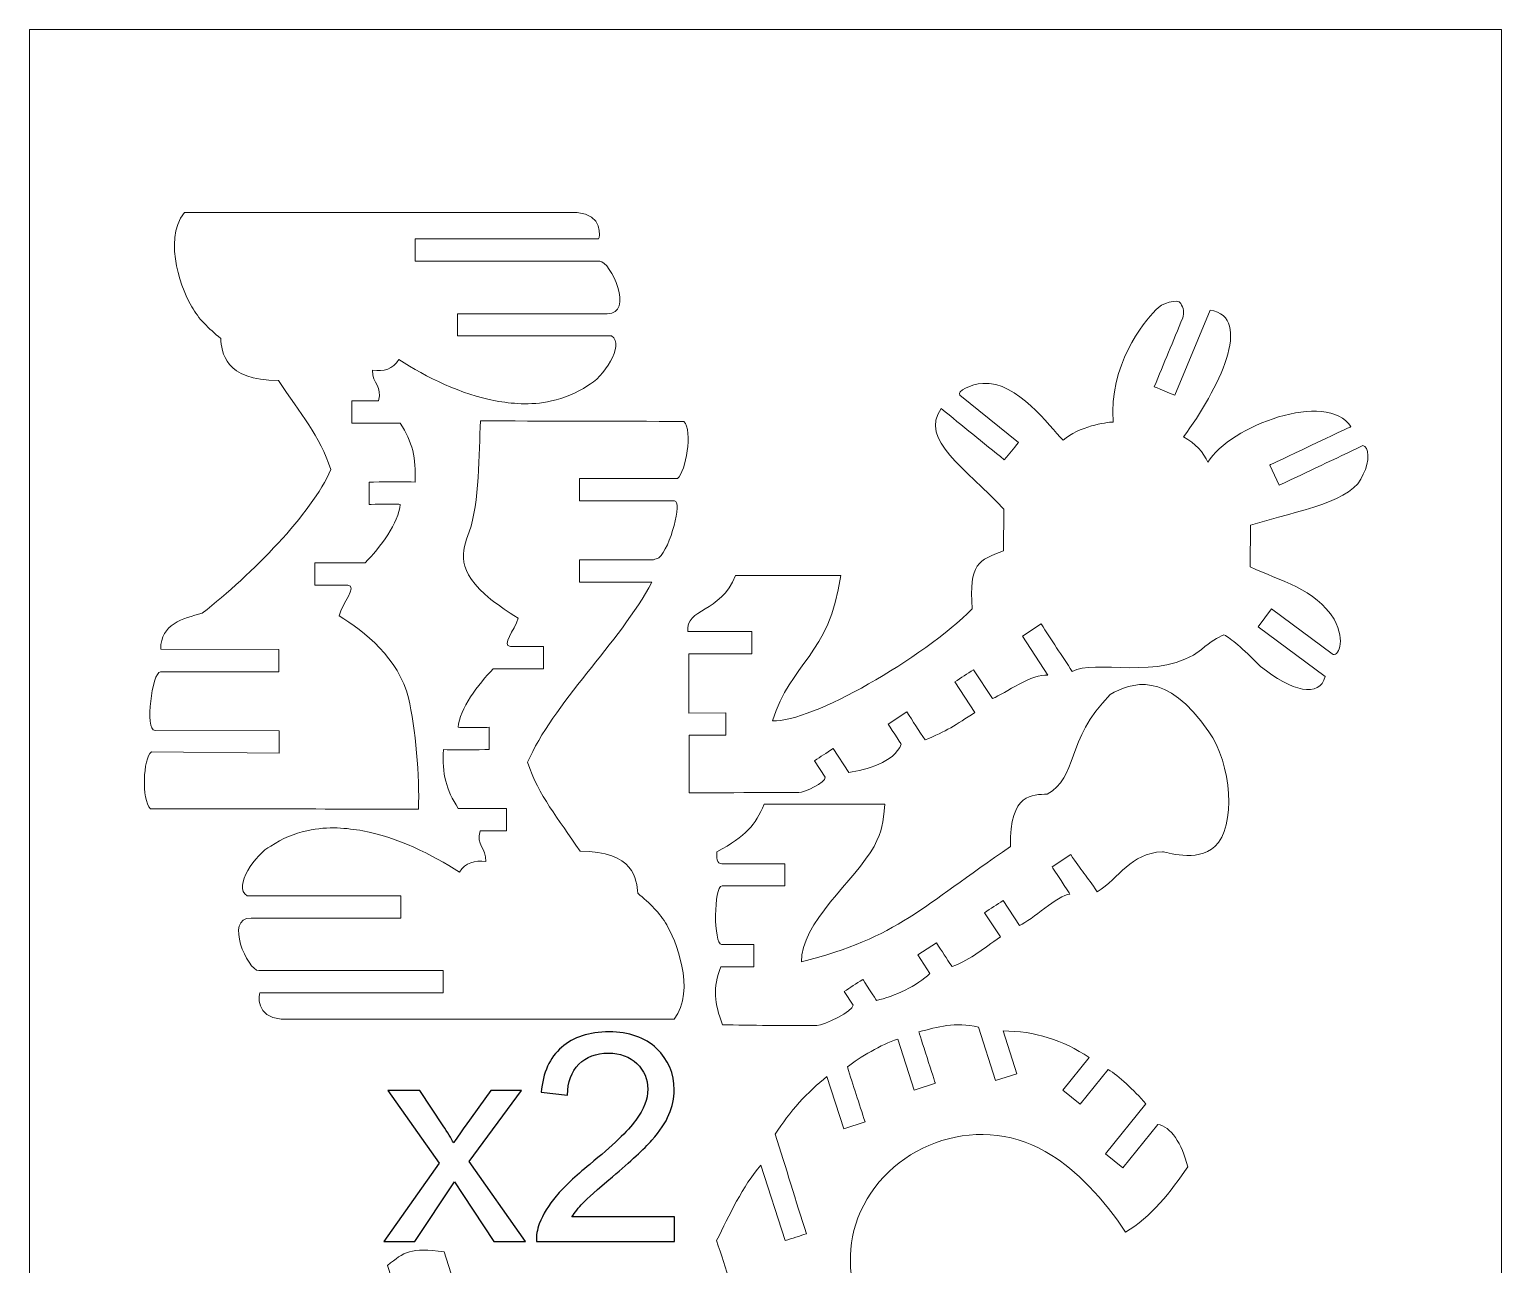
# Model space of a CAD drawing. Header units: centimetres. Extents: x -12.3 to 12.7, y -7.6 to 7.8.
# Drawn here: x 2.8 to 12.7, y -0.47 to 7.84 of the extents above; entities that cross this region are included whole.
import ezdxf

# ---------------------------------------------------------------- set-up
doc = ezdxf.new("R2010")
doc.units = ezdxf.units.CM
doc.header["$MEASUREMENT"] = 0
doc.layers.add('Livello 1', color=7, linetype='Continuous')

msp = doc.modelspace()

# ---------------------------------------------------------------- linework, layer by layer
at = {"layer": 'Livello 1', "color": 250, "lineweight": 20}
for points, knots in [([(2.79858, 7.83839), (2.79858, 7.83839), (12.70459, 7.83839), (12.70459, 7.83839), (12.70459, 7.83839), (12.70459, 7.83839), (12.70459, -7.57095), (12.70459, -7.57095), (12.70459, -7.57095), (12.70459, -7.57095), (2.79858, -7.57095), (2.79858, -7.57095), (2.79858, -7.57095), (2.79858, -7.57095), (2.79858, 7.83839), (2.79858, 7.83839)], [0, 0, 0, 0, 0.2, 0.2, 0.2, 0.2, 0.4, 0.4, 0.4, 0.4, 0.6, 0.6, 0.6, 0.6, 1, 1, 1, 1]), ([(5.41587, 2.59264), (5.42558, 2.80713), (5.3966, 3.14085), (5.34864, 3.3404), (5.34864, 3.3404), (5.28495, 3.60544), (5.05142, 3.78988), (4.88227, 3.89349), (4.88227, 3.89349), (4.9059, 3.97847), (5.0069, 4.0901), (4.94102, 4.09997), (4.94102, 4.09997), (4.94102, 4.09997), (4.71883, 4.09997), (4.71883, 4.09997), (4.71883, 4.09997), (4.71883, 4.09997), (4.71883, 4.24997), (4.71883, 4.24997), (4.71883, 4.24997), (4.83183, 4.24997), (4.94482, 4.24997), (5.05782, 4.24997), (5.05782, 4.24997), (5.15686, 4.35046), (5.28594, 4.52069), (5.29347, 4.64292), (5.29347, 4.64292), (5.28804, 4.64514), (5.10307, 4.64292), (5.08425, 4.64292), (5.08425, 4.64292), (5.08425, 4.7013), (5.08425, 4.7391), (5.08425, 4.79292), (5.08425, 4.79292), (5.14792, 4.79292), (5.33889, 4.79873), (5.39351, 4.79292), (5.39351, 4.79292), (5.40192, 4.95792), (5.37595, 5.06136), (5.29296, 5.18893), (5.29296, 5.18893), (5.18479, 5.18893), (5.07666, 5.18893), (4.9685, 5.18893), (4.9685, 5.18893), (4.9685, 5.23944), (4.9685, 5.28845), (4.9685, 5.33893), (4.9685, 5.33893), (4.9685, 5.33893), (5.14695, 5.33893), (5.14695, 5.33893), (5.14695, 5.33893), (5.17594, 5.43907), (5.10573, 5.44978), (5.10716, 5.54549), (5.10716, 5.54549), (5.18413, 5.53518), (5.24422, 5.55328), (5.2852, 5.61824), (5.2852, 5.61824), (5.47097, 5.49729), (5.70137, 5.38299), (5.93567, 5.33893), (5.93567, 5.33893), (6.04437, 5.32239), (6.16217, 5.30503), (6.31139, 5.33893), (6.31139, 5.33893), (6.39586, 5.35762), (6.47785, 5.39079), (6.5552, 5.44185), (6.5552, 5.44185), (6.65593, 5.49241), (6.81077, 5.7161), (6.71481, 5.77596), (6.71481, 5.77596), (6.71481, 5.77596), (5.67956, 5.77596), (5.67956, 5.77596), (5.67956, 5.77596), (5.67956, 5.83951), (5.67956, 5.84677), (5.67956, 5.92596), (5.67956, 5.92596), (6.01375, 5.92596), (6.34973, 5.92596), (6.68667, 5.92596), (6.68667, 5.92596), (6.87064, 5.92263), (6.70927, 6.27983), (6.63572, 6.27983), (6.63572, 6.27983), (6.63572, 6.27983), (5.39513, 6.27983), (5.39513, 6.27983), (5.39513, 6.27983), (5.39513, 6.33296), (5.39513, 6.37714), (5.39513, 6.42983), (5.39513, 6.42983), (5.80432, 6.42983), (6.21591, 6.42983), (6.62806, 6.42983), (6.62806, 6.42983), (6.63724, 6.43313), (6.65869, 6.59732), (6.48464, 6.60602), (6.48464, 6.60602), (6.48464, 6.60602), (3.84101, 6.60602), (3.84101, 6.60602), (3.84101, 6.60602), (3.68827, 6.41363), (3.83772, 6.05718), (3.89062, 5.97268), (3.89062, 5.97268), (3.93583, 5.8933), (4.00417, 5.8255), (4.08576, 5.75935), (4.08576, 5.75935), (4.09022, 5.66957), (4.11083, 5.47597), (4.47381, 5.47713), (4.47381, 5.47713), (4.62281, 5.24929), (4.75218, 5.10625), (4.82659, 4.87741), (4.82659, 4.87741), (4.69757, 4.57754), (4.2973, 4.17686), (3.96179, 3.91046), (3.96179, 3.91046), (3.82631, 3.87466), (3.68293, 3.83824), (3.68199, 3.66868), (3.68199, 3.66868), (3.68199, 3.66868), (4.47689, 3.66537), (4.47689, 3.66537), (4.47689, 3.66537), (4.47689, 3.66537), (4.47689, 3.51537), (4.47689, 3.51537), (4.47689, 3.51537), (4.312, 3.51537), (3.8458, 3.51537), (3.67961, 3.51537), (3.67961, 3.51537), (3.62434, 3.51577), (3.57287, 3.12129), (3.64368, 3.12226), (3.64368, 3.12226), (3.64368, 3.12226), (4.47842, 3.11866), (4.47842, 3.11866), (4.47842, 3.11866), (4.47842, 3.11866), (4.47842, 2.96866), (4.47842, 2.96866), (4.47842, 2.96866), (4.47842, 2.96866), (3.61992, 2.97839), (3.61992, 2.97839), (3.61992, 2.97839), (3.56275, 2.93138), (3.55087, 2.65928), (3.61395, 2.59429), (3.61395, 2.59429), (4.04115, 2.59429), (5.03, 2.59264), (5.41587, 2.59264)], [0, 0, 0, 0, 0.0222222, 0.0222222, 0.0222222, 0.0222222, 0.0444444, 0.0444444, 0.0444444, 0.0444445, 0.0666667, 0.0666667, 0.0666667, 0.0666667, 0.0888889, 0.0888889, 0.0888889, 0.0888889, 0.1111111, 0.1111111, 0.1111111, 0.1111111, 0.1333333, 0.1333333, 0.1333333, 0.1333333, 0.1555556, 0.1555556, 0.1555556, 0.1555556, 0.1777778, 0.1777778, 0.1777778, 0.1777778, 0.2, 0.2, 0.2, 0.2, 0.2222222, 0.2222222, 0.2222222, 0.2222222, 0.2444444, 0.2444444, 0.2444444, 0.2444445, 0.2666667, 0.2666667, 0.2666667, 0.2666667, 0.2888889, 0.2888889, 0.2888889, 0.2888889, 0.3111111, 0.3111111, 0.3111111, 0.3111111, 0.3333333, 0.3333333, 0.3333333, 0.3333333, 0.3555556, 0.3555556, 0.3555556, 0.3555556, 0.3777778, 0.3777778, 0.3777778, 0.3777778, 0.4, 0.4, 0.4, 0.4, 0.4222222, 0.4222222, 0.4222222, 0.4222222, 0.4444444, 0.4444444, 0.4444444, 0.4444445, 0.4666667, 0.4666667, 0.4666667, 0.4666667, 0.4888889, 0.4888889, 0.4888889, 0.4888889, 0.5111111, 0.5111111, 0.5111111, 0.5111111, 0.5333333, 0.5333333, 0.5333333, 0.5333333, 0.5555556, 0.5555556, 0.5555556, 0.5555556, 0.5777778, 0.5777778, 0.5777778, 0.5777778, 0.6, 0.6, 0.6, 0.6, 0.6222222, 0.6222222, 0.6222222, 0.6222222, 0.6444444, 0.6444444, 0.6444444, 0.6444445, 0.6666667, 0.6666667, 0.6666667, 0.6666667, 0.6888889, 0.6888889, 0.6888889, 0.6888889, 0.7111111, 0.7111111, 0.7111111, 0.7111111, 0.7333333, 0.7333333, 0.7333333, 0.7333333, 0.7555556, 0.7555556, 0.7555556, 0.7555556, 0.7777778, 0.7777778, 0.7777778, 0.7777778, 0.8, 0.8, 0.8, 0.8, 0.8222222, 0.8222222, 0.8222222, 0.8222222, 0.8444444, 0.8444444, 0.8444444, 0.8444445, 0.8666667, 0.8666667, 0.8666667, 0.8666667, 0.8888889, 0.8888889, 0.8888889, 0.8888889, 0.9111111, 0.9111111, 0.9111111, 0.9111111, 0.9333333, 0.9333333, 0.9333333, 0.9333333, 0.9555556, 0.9555556, 0.9555556, 0.9555556, 1, 1, 1, 1]), ([(10.37794, 5.95084), (10.29155, 5.86425), (10.06267, 5.57824), (10.09177, 5.1967), (10.09177, 5.1967), (10.04108, 5.19574), (9.86191, 5.16755), (9.75353, 5.07508), (9.75353, 5.07508), (9.65868, 5.16992), (9.44995, 5.47101), (9.21378, 5.45695), (9.21378, 5.45695), (9.13549, 5.45227), (9.034, 5.40279), (9.06022, 5.37827), (9.06022, 5.37827), (9.06022, 5.37827), (9.45332, 5.05869), (9.45332, 5.05869), (9.45332, 5.05869), (9.41627, 5.01313), (9.39825, 4.99096), (9.35869, 4.9423), (9.35869, 4.9423), (9.21706, 5.05742), (9.07559, 5.17245), (8.9339, 5.28763), (8.9339, 5.28763), (8.78324, 5.07569), (9.09882, 4.89018), (9.35489, 4.61029), (9.35489, 4.61029), (9.35489, 4.61029), (9.35357, 4.33027), (9.35357, 4.33027), (9.35357, 4.33027), (9.18631, 4.26738), (9.11941, 4.24667), (9.14322, 3.94001), (9.14322, 3.94001), (8.81005, 3.60683), (8.0646, 3.17653), (7.79826, 3.18595), (7.79826, 3.18595), (7.9213, 3.58044), (8.17827, 3.62141), (8.25864, 4.16403), (8.25864, 4.16403), (8.25864, 4.16403), (7.55029, 4.16347), (7.55029, 4.16347), (7.55029, 4.16347), (7.44806, 3.90823), (7.21382, 3.94825), (7.22897, 3.78721), (7.22897, 3.78721), (7.22897, 3.78721), (7.6606, 3.78721), (7.6606, 3.78721), (7.6606, 3.78721), (7.6606, 3.7379), (7.6606, 3.68738), (7.6606, 3.63721), (7.6606, 3.63721), (7.6606, 3.63721), (7.23646, 3.63721), (7.23646, 3.63721), (7.23646, 3.63721), (7.23646, 3.63721), (7.23558, 3.23798), (7.23558, 3.23798), (7.23558, 3.23798), (7.23558, 3.23798), (7.48493, 3.2402), (7.48493, 3.2402), (7.48493, 3.2402), (7.48493, 3.19004), (7.48493, 3.14036), (7.48493, 3.0902), (7.48493, 3.0902), (7.48493, 3.0902), (7.23806, 3.09015), (7.23806, 3.09015), (7.23806, 3.09015), (7.23806, 3.09015), (7.23711, 2.70265), (7.23711, 2.70265), (7.23711, 2.70265), (7.23711, 2.70265), (7.97625, 2.70378), (7.97625, 2.70378), (7.97625, 2.70378), (8.01399, 2.70384), (8.15646, 2.77107), (8.15269, 2.8077), (8.15269, 2.8077), (8.15269, 2.8077), (8.08083, 2.91743), (8.08083, 2.91743), (8.08083, 2.91743), (8.12416, 2.94581), (8.15928, 2.9688), (8.20632, 2.99961), (8.20632, 2.99961), (8.20632, 2.99961), (8.31182, 2.83851), (8.31182, 2.83851), (8.31182, 2.83851), (8.42801, 2.85635), (8.61582, 2.90513), (8.66543, 3.02864), (8.66543, 3.02864), (8.66543, 3.02864), (8.57683, 3.16393), (8.57683, 3.16393), (8.57683, 3.16393), (8.57683, 3.16393), (8.70232, 3.24611), (8.70232, 3.24611), (8.70232, 3.24611), (8.74303, 3.18395), (8.78441, 3.11922), (8.82572, 3.05807), (8.82572, 3.05807), (8.96883, 3.11546), (9.03135, 3.15839), (9.1607, 3.24298), (9.1607, 3.24298), (9.1607, 3.24298), (9.02636, 3.44812), (9.02636, 3.44812), (9.02636, 3.44812), (9.06914, 3.47612), (9.10979, 3.50275), (9.15185, 3.5303), (9.15185, 3.5303), (9.15185, 3.5303), (9.27909, 3.33599), (9.27909, 3.33599), (9.27909, 3.33599), (9.36461, 3.3725), (9.55014, 3.50663), (9.65238, 3.49388), (9.65238, 3.49388), (9.65238, 3.49388), (9.48035, 3.75658), (9.48035, 3.75658), (9.48035, 3.75658), (9.48035, 3.75658), (9.60584, 3.83876), (9.60584, 3.83876), (9.60584, 3.83876), (9.67582, 3.73187), (9.74574, 3.62514), (9.81584, 3.51809), (9.81584, 3.51809), (9.95961, 3.60705), (10.4073, 3.44845), (10.68485, 3.66572), (10.68485, 3.66572), (10.75013, 3.72314), (10.7946, 3.74543), (10.83587, 3.76539), (10.83587, 3.76539), (10.88843, 3.73841), (10.95379, 3.68166), (11.0835, 3.55195), (11.0835, 3.55195), (11.28869, 3.38474), (11.48174, 3.33793), (11.51811, 3.48456), (11.51811, 3.48456), (11.51811, 3.48456), (11.06785, 3.81969), (11.06785, 3.81969), (11.06785, 3.81969), (11.06785, 3.81969), (11.15742, 3.94002), (11.15742, 3.94002), (11.15742, 3.94002), (11.15742, 3.94002), (11.56364, 3.63767), (11.56364, 3.63767), (11.56364, 3.63767), (11.60294, 3.60773), (11.66043, 3.72052), (11.57739, 3.86945), (11.57739, 3.86945), (11.45146, 4.07508), (11.21482, 4.12835), (11.01294, 4.22223), (11.01294, 4.22223), (11.01294, 4.22223), (11.01558, 4.50358), (11.01558, 4.50358), (11.01558, 4.50358), (11.3458, 4.6047), (11.71073, 4.65793), (11.77395, 4.84675), (11.77395, 4.84675), (11.81934, 4.9287), (11.81245, 5.03588), (11.77105, 5.03806), (11.77105, 5.03806), (11.58363, 4.94923), (11.39626, 4.86042), (11.20884, 4.77159), (11.20884, 4.77159), (11.20884, 4.77159), (11.14459, 4.90714), (11.14459, 4.90714), (11.14459, 4.90714), (11.14459, 4.90714), (11.69101, 5.16612), (11.69101, 5.16612), (11.69101, 5.16612), (11.5296, 5.4143), (10.87623, 5.17133), (10.72807, 4.92602), (10.72807, 4.92602), (10.70132, 4.9907), (10.64282, 5.0567), (10.56448, 5.09624), (10.56448, 5.09624), (10.7959, 5.41159), (11.04359, 5.90212), (10.74297, 5.95065), (10.74297, 5.95065), (10.74297, 5.95065), (10.50638, 5.37721), (10.50638, 5.37721), (10.50638, 5.37721), (10.45498, 5.39843), (10.42484, 5.41087), (10.36771, 5.43444), (10.36771, 5.43444), (10.43147, 5.58899), (10.49501, 5.74297), (10.55888, 5.89776), (10.55888, 5.89776), (10.57221, 5.93008), (10.56317, 5.96523), (10.54552, 5.99538), (10.54552, 5.99538), (10.52699, 6.02995), (10.41554, 5.99714), (10.37794, 5.95084)], [0, 0, 0, 0, 0.015873, 0.015873, 0.015873, 0.015873, 0.031746, 0.031746, 0.031746, 0.031746, 0.047619, 0.047619, 0.047619, 0.0476191, 0.0634921, 0.0634921, 0.0634921, 0.0634921, 0.0793651, 0.0793651, 0.0793651, 0.0793651, 0.0952381, 0.0952381, 0.0952381, 0.0952381, 0.1111111, 0.1111111, 0.1111111, 0.1111111, 0.1269841, 0.1269841, 0.1269841, 0.1269841, 0.1428571, 0.1428571, 0.1428571, 0.1428572, 0.1587302, 0.1587302, 0.1587302, 0.1587302, 0.1746032, 0.1746032, 0.1746032, 0.1746032, 0.1904762, 0.1904762, 0.1904762, 0.1904762, 0.2063492, 0.2063492, 0.2063492, 0.2063492, 0.2222222, 0.2222222, 0.2222222, 0.2222222, 0.2380952, 0.2380952, 0.2380952, 0.2380952, 0.2539683, 0.2539683, 0.2539683, 0.2539683, 0.2698413, 0.2698413, 0.2698413, 0.2698413, 0.2857143, 0.2857143, 0.2857143, 0.2857143, 0.3015873, 0.3015873, 0.3015873, 0.3015873, 0.3174603, 0.3174603, 0.3174603, 0.3174603, 0.3333333, 0.3333333, 0.3333333, 0.3333333, 0.3492063, 0.3492063, 0.3492063, 0.3492064, 0.3650794, 0.3650794, 0.3650794, 0.3650794, 0.3809524, 0.3809524, 0.3809524, 0.3809524, 0.3968254, 0.3968254, 0.3968254, 0.3968254, 0.4126984, 0.4126984, 0.4126984, 0.4126984, 0.4285714, 0.4285714, 0.4285714, 0.4285714, 0.4444444, 0.4444444, 0.4444444, 0.4444445, 0.4603175, 0.4603175, 0.4603175, 0.4603175, 0.4761905, 0.4761905, 0.4761905, 0.4761905, 0.4920635, 0.4920635, 0.4920635, 0.4920635, 0.5079365, 0.5079365, 0.5079365, 0.5079365, 0.5238095, 0.5238095, 0.5238095, 0.5238095, 0.5396825, 0.5396825, 0.5396825, 0.5396825, 0.5555556, 0.5555556, 0.5555556, 0.5555556, 0.5714286, 0.5714286, 0.5714286, 0.5714286, 0.5873016, 0.5873016, 0.5873016, 0.5873016, 0.6031746, 0.6031746, 0.6031746, 0.6031746, 0.6190476, 0.6190476, 0.6190476, 0.6190476, 0.6349206, 0.6349206, 0.6349206, 0.6349206, 0.6507937, 0.6507937, 0.6507937, 0.6507937, 0.6666667, 0.6666667, 0.6666667, 0.6666667, 0.6825397, 0.6825397, 0.6825397, 0.6825397, 0.6984127, 0.6984127, 0.6984127, 0.6984127, 0.7142857, 0.7142857, 0.7142857, 0.7142857, 0.7301587, 0.7301587, 0.7301587, 0.7301587, 0.7460317, 0.7460317, 0.7460317, 0.7460318, 0.7619048, 0.7619048, 0.7619048, 0.7619048, 0.7777778, 0.7777778, 0.7777778, 0.7777778, 0.7936508, 0.7936508, 0.7936508, 0.7936508, 0.8095238, 0.8095238, 0.8095238, 0.8095238, 0.8253968, 0.8253968, 0.8253968, 0.8253968, 0.8412698, 0.8412698, 0.8412698, 0.8412699, 0.8571429, 0.8571429, 0.8571429, 0.8571429, 0.8730159, 0.8730159, 0.8730159, 0.8730159, 0.8888889, 0.8888889, 0.8888889, 0.8888889, 0.9047619, 0.9047619, 0.9047619, 0.9047619, 0.9206349, 0.9206349, 0.9206349, 0.9206349, 0.9365079, 0.9365079, 0.9365079, 0.9365079, 0.952381, 0.952381, 0.952381, 0.952381, 0.968254, 0.968254, 0.968254, 0.968254, 1, 1, 1, 1]), ([(5.83301, 5.2041), (5.8233, 4.98961), (5.82803, 4.65137), (5.75773, 4.45853), (5.75773, 4.45853), (5.70956, 4.32638), (5.66357, 4.19914), (5.90385, 4.0019), (5.90385, 4.0019), (5.98446, 3.94567), (6.00165, 3.92951), (6.08685, 3.87732), (6.08685, 3.87732), (6.06322, 3.79234), (5.97048, 3.6956), (6.03636, 3.68573), (6.03636, 3.68573), (6.03636, 3.68573), (6.25855, 3.68573), (6.25855, 3.68573), (6.25855, 3.68573), (6.25855, 3.68573), (6.25855, 3.53573), (6.25855, 3.53573), (6.25855, 3.53573), (6.14555, 3.53573), (6.03256, 3.53573), (5.91956, 3.53573), (5.91956, 3.53573), (5.82052, 3.43524), (5.69144, 3.26501), (5.68391, 3.14278), (5.68391, 3.14278), (5.68934, 3.14056), (5.87431, 3.14278), (5.89313, 3.14278), (5.89313, 3.14278), (5.89313, 3.0844), (5.89313, 3.0466), (5.89313, 2.99278), (5.89313, 2.99278), (5.82946, 2.99278), (5.63849, 2.98697), (5.58387, 2.99278), (5.58387, 2.99278), (5.57546, 2.82778), (5.60143, 2.72434), (5.68442, 2.59677), (5.68442, 2.59677), (5.79259, 2.59677), (5.90072, 2.59677), (6.00888, 2.59677), (6.00888, 2.59677), (6.00888, 2.54626), (6.00888, 2.49725), (6.00888, 2.44677), (6.00888, 2.44677), (6.00888, 2.44677), (5.83043, 2.44677), (5.83043, 2.44677), (5.83043, 2.44677), (5.80144, 2.34663), (5.87165, 2.33592), (5.87022, 2.24021), (5.87022, 2.24021), (5.79325, 2.25052), (5.73316, 2.23242), (5.69218, 2.16746), (5.69218, 2.16746), (5.50641, 2.28841), (5.27601, 2.40271), (5.04171, 2.44677), (5.04171, 2.44677), (4.93301, 2.46331), (4.81521, 2.48067), (4.66599, 2.44677), (4.66599, 2.44677), (4.58152, 2.42808), (4.49953, 2.39491), (4.42218, 2.34385), (4.42218, 2.34385), (4.32145, 2.29329), (4.16661, 2.0696), (4.26257, 2.00974), (4.26257, 2.00974), (4.26257, 2.00974), (5.29782, 2.00974), (5.29782, 2.00974), (5.29782, 2.00974), (5.29782, 1.94619), (5.29782, 1.93893), (5.29782, 1.85974), (5.29782, 1.85974), (4.96363, 1.85974), (4.62765, 1.85974), (4.29071, 1.85974), (4.29071, 1.85974), (4.10674, 1.86307), (4.26811, 1.50587), (4.34166, 1.50587), (4.34166, 1.50587), (4.34166, 1.50587), (5.58225, 1.50587), (5.58225, 1.50587), (5.58225, 1.50587), (5.58225, 1.45274), (5.58225, 1.40856), (5.58225, 1.35587), (5.58225, 1.35587), (5.17306, 1.35587), (4.76147, 1.35587), (4.34932, 1.35587), (4.34932, 1.35587), (4.34014, 1.35257), (4.31869, 1.18838), (4.49274, 1.17968), (4.49274, 1.17968), (4.49274, 1.17968), (7.13637, 1.17968), (7.13637, 1.17968), (7.13637, 1.17968), (7.28912, 1.37207), (7.13966, 1.72852), (7.08676, 1.81302), (7.08676, 1.81302), (7.04155, 1.8924), (6.97321, 1.9602), (6.89162, 2.02635), (6.89162, 2.02635), (6.88716, 2.11613), (6.86655, 2.30973), (6.50357, 2.30857), (6.50357, 2.30857), (6.35457, 2.53641), (6.2252, 2.67945), (6.15079, 2.90829), (6.15079, 2.90829), (6.31653, 3.295), (6.76948, 3.71224), (6.98781, 4.12033), (6.98781, 4.12033), (6.98781, 4.12033), (6.50049, 4.12033), (6.50049, 4.12033), (6.50049, 4.12033), (6.50049, 4.12033), (6.50049, 4.27033), (6.50049, 4.27033), (6.50049, 4.27033), (6.66538, 4.27033), (6.83062, 4.27033), (6.99681, 4.27033), (6.99681, 4.27033), (7.00942, 4.27386), (7.02214, 4.27805), (7.03493, 4.28302), (7.03493, 4.28302), (7.11093, 4.34836), (7.19493, 4.66794), (7.13857, 4.66666), (7.13857, 4.66666), (7.13857, 4.66666), (7.13754, 4.66704), (7.13754, 4.66704), (7.13754, 4.66704), (7.13754, 4.66704), (6.49896, 4.66704), (6.49896, 4.66704), (6.49896, 4.66704), (6.49896, 4.66704), (6.49896, 4.81704), (6.49896, 4.81704), (6.49896, 4.81704), (6.49896, 4.81704), (7.15899, 4.81704), (7.15899, 4.81704), (7.15899, 4.81704), (7.21616, 4.86405), (7.26505, 5.13636), (7.20197, 5.20135), (7.20197, 5.20135), (6.77476, 5.20135), (6.21888, 5.2041), (5.83301, 5.2041)], [0, 0, 0, 0, 0.0212766, 0.0212766, 0.0212766, 0.0212766, 0.0425532, 0.0425532, 0.0425532, 0.0425532, 0.0638298, 0.0638298, 0.0638298, 0.0638298, 0.0851064, 0.0851064, 0.0851064, 0.0851064, 0.106383, 0.106383, 0.106383, 0.106383, 0.1276596, 0.1276596, 0.1276596, 0.1276596, 0.1489362, 0.1489362, 0.1489362, 0.1489362, 0.1702128, 0.1702128, 0.1702128, 0.1702128, 0.1914894, 0.1914894, 0.1914894, 0.1914894, 0.212766, 0.212766, 0.212766, 0.212766, 0.2340426, 0.2340426, 0.2340426, 0.2340426, 0.2553191, 0.2553191, 0.2553191, 0.2553192, 0.2765957, 0.2765957, 0.2765957, 0.2765958, 0.2978723, 0.2978723, 0.2978723, 0.2978724, 0.3191489, 0.3191489, 0.3191489, 0.3191489, 0.3404255, 0.3404255, 0.3404255, 0.3404255, 0.3617021, 0.3617021, 0.3617021, 0.3617021, 0.3829787, 0.3829787, 0.3829787, 0.3829787, 0.4042553, 0.4042553, 0.4042553, 0.4042553, 0.4255319, 0.4255319, 0.4255319, 0.4255319, 0.4468085, 0.4468085, 0.4468085, 0.4468085, 0.4680851, 0.4680851, 0.4680851, 0.4680851, 0.4893617, 0.4893617, 0.4893617, 0.4893617, 0.5106383, 0.5106383, 0.5106383, 0.5106383, 0.5319149, 0.5319149, 0.5319149, 0.5319149, 0.5531915, 0.5531915, 0.5531915, 0.5531915, 0.5744681, 0.5744681, 0.5744681, 0.5744681, 0.5957447, 0.5957447, 0.5957447, 0.5957447, 0.6170213, 0.6170213, 0.6170213, 0.6170213, 0.6382979, 0.6382979, 0.6382979, 0.6382979, 0.6595745, 0.6595745, 0.6595745, 0.6595745, 0.6808511, 0.6808511, 0.6808511, 0.6808511, 0.7021277, 0.7021277, 0.7021277, 0.7021277, 0.7234043, 0.7234043, 0.7234043, 0.7234043, 0.7446809, 0.7446809, 0.7446809, 0.7446809, 0.7659574, 0.7659574, 0.7659574, 0.7659575, 0.787234, 0.787234, 0.787234, 0.7872341, 0.8085106, 0.8085106, 0.8085106, 0.8085106, 0.8297872, 0.8297872, 0.8297872, 0.8297872, 0.8510638, 0.8510638, 0.8510638, 0.8510638, 0.8723404, 0.8723404, 0.8723404, 0.8723404, 0.893617, 0.893617, 0.893617, 0.893617, 0.9148936, 0.9148936, 0.9148936, 0.9148936, 0.9361702, 0.9361702, 0.9361702, 0.9361702, 0.9574468, 0.9574468, 0.9574468, 0.9574468, 1, 1, 1, 1]), ([(9.98283, 2.03591), (10.13781, 2.13073), (10.20228, 2.29555), (10.42335, 2.30534), (10.42335, 2.30534), (10.44017, 2.30637), (10.65439, 2.22917), (10.77613, 2.34062), (10.77613, 2.34062), (10.91947, 2.47184), (10.88826, 2.90283), (10.73431, 3.11342), (10.73431, 3.11342), (10.45166, 3.53071), (10.21218, 3.44396), (10.07058, 3.36367), (10.07058, 3.36367), (9.76818, 3.05454), (9.85436, 2.80548), (9.64724, 2.6934), (9.64724, 2.6934), (9.55157, 2.68691), (9.39323, 2.70667), (9.4003, 2.34062), (9.4003, 2.34062), (8.80076, 1.93548), (8.64933, 1.73137), (7.99272, 1.56451), (7.99272, 1.56451), (7.98475, 1.81847), (8.357, 2.12127), (8.48308, 2.34062), (8.48308, 2.34062), (8.53781, 2.45832), (8.54309, 2.48821), (8.55363, 2.62548), (8.55363, 2.62548), (8.55363, 2.62548), (7.7418, 2.62548), (7.7418, 2.62548), (7.7418, 2.62548), (7.68221, 2.48373), (7.62466, 2.41286), (7.42475, 2.30534), (7.42475, 2.30534), (7.42039, 2.27071), (7.42384, 2.22329), (7.45678, 2.2253), (7.45678, 2.2253), (7.45678, 2.2253), (7.88227, 2.2253), (7.88227, 2.2253), (7.88227, 2.2253), (7.88227, 2.17492), (7.88227, 2.12601), (7.88227, 2.0753), (7.88227, 2.0753), (7.74102, 2.0753), (7.60358, 2.0753), (7.46002, 2.0753), (7.46002, 2.0753), (7.4008, 2.07394), (7.40227, 1.68243), (7.45519, 1.68217), (7.45519, 1.68217), (7.45519, 1.68217), (7.67325, 1.68217), (7.67325, 1.68217), (7.67325, 1.68217), (7.67325, 1.68217), (7.67325, 1.53217), (7.67325, 1.53217), (7.67325, 1.53217), (7.67325, 1.53217), (7.45109, 1.53217), (7.45109, 1.53217), (7.45109, 1.53217), (7.39602, 1.3903), (7.40759, 1.28393), (7.46266, 1.14206), (7.46266, 1.14206), (7.64553, 1.13707), (7.89462, 1.13589), (8.09796, 1.1356), (8.09796, 1.1356), (8.14481, 1.13537), (8.34441, 1.2363), (8.34064, 1.27293), (8.34064, 1.27293), (8.34064, 1.27293), (8.28045, 1.36484), (8.28045, 1.36484), (8.28045, 1.36484), (8.32378, 1.39322), (8.3589, 1.41621), (8.40594, 1.44702), (8.40594, 1.44702), (8.40594, 1.44702), (8.49856, 1.30559), (8.49856, 1.30559), (8.49856, 1.30559), (8.61343, 1.33005), (8.77645, 1.4046), (8.85781, 1.4871), (8.85781, 1.4871), (8.85781, 1.4871), (8.77645, 1.61134), (8.77645, 1.61134), (8.77645, 1.61134), (8.77645, 1.61134), (8.90194, 1.69352), (8.90194, 1.69352), (8.90194, 1.69352), (8.94265, 1.63136), (8.96584, 1.59376), (9.00715, 1.53261), (9.00715, 1.53261), (9.15026, 1.59), (9.20365, 1.64752), (9.333, 1.73211), (9.333, 1.73211), (9.333, 1.73211), (9.22598, 1.89553), (9.22598, 1.89553), (9.22598, 1.89553), (9.26876, 1.92353), (9.30941, 1.95016), (9.35147, 1.97771), (9.35147, 1.97771), (9.35147, 1.97771), (9.4614, 1.80984), (9.4614, 1.80984), (9.4614, 1.80984), (9.54692, 1.84635), (9.71641, 2.01341), (9.80012, 2.02051), (9.80012, 2.02051), (9.80012, 2.02051), (9.67997, 2.20399), (9.67997, 2.20399), (9.67997, 2.20399), (9.67997, 2.20399), (9.80546, 2.28617), (9.80546, 2.28617), (9.80546, 2.28617), (9.87544, 2.17928), (9.91273, 2.14296), (9.98283, 2.03591)], [0, 0, 0, 0, 0.0263158, 0.0263158, 0.0263158, 0.0263158, 0.0526316, 0.0526316, 0.0526316, 0.0526316, 0.0789474, 0.0789474, 0.0789474, 0.0789474, 0.1052632, 0.1052632, 0.1052632, 0.1052632, 0.1315789, 0.1315789, 0.1315789, 0.131579, 0.1578947, 0.1578947, 0.1578947, 0.1578947, 0.1842105, 0.1842105, 0.1842105, 0.1842105, 0.2105263, 0.2105263, 0.2105263, 0.2105263, 0.2368421, 0.2368421, 0.2368421, 0.2368421, 0.2631579, 0.2631579, 0.2631579, 0.2631579, 0.2894737, 0.2894737, 0.2894737, 0.2894737, 0.3157895, 0.3157895, 0.3157895, 0.3157895, 0.3421053, 0.3421053, 0.3421053, 0.3421053, 0.3684211, 0.3684211, 0.3684211, 0.3684211, 0.3947368, 0.3947368, 0.3947368, 0.3947369, 0.4210526, 0.4210526, 0.4210526, 0.4210526, 0.4473684, 0.4473684, 0.4473684, 0.4473684, 0.4736842, 0.4736842, 0.4736842, 0.4736842, 0.5, 0.5, 0.5, 0.5, 0.5263158, 0.5263158, 0.5263158, 0.5263158, 0.5526316, 0.5526316, 0.5526316, 0.5526316, 0.5789474, 0.5789474, 0.5789474, 0.5789474, 0.6052632, 0.6052632, 0.6052632, 0.6052632, 0.6315789, 0.6315789, 0.6315789, 0.631579, 0.6578947, 0.6578947, 0.6578947, 0.6578947, 0.6842105, 0.6842105, 0.6842105, 0.6842105, 0.7105263, 0.7105263, 0.7105263, 0.7105263, 0.7368421, 0.7368421, 0.7368421, 0.7368421, 0.7631579, 0.7631579, 0.7631579, 0.7631579, 0.7894737, 0.7894737, 0.7894737, 0.7894737, 0.8157895, 0.8157895, 0.8157895, 0.8157895, 0.8421053, 0.8421053, 0.8421053, 0.8421053, 0.8684211, 0.8684211, 0.8684211, 0.8684211, 0.8947368, 0.8947368, 0.8947368, 0.8947369, 0.9210526, 0.9210526, 0.9210526, 0.9210526, 0.9473684, 0.9473684, 0.9473684, 0.9473684, 1, 1, 1, 1]), ([(10.39081, 0.47059), (10.39081, 0.47059), (10.15509, 0.17889), (10.15509, 0.17889), (10.15509, 0.17889), (10.15509, 0.17889), (10.03843, 0.27318), (10.03843, 0.27318), (10.03843, 0.27318), (10.03843, 0.27318), (10.3102, 0.60947), (10.3102, 0.60947), (10.3102, 0.60947), (10.22886, 0.70385), (10.1283, 0.79797), (10.05771, 0.84111), (10.05771, 0.84111), (10.05771, 0.84111), (9.86842, 0.60689), (9.86842, 0.60689), (9.86842, 0.60689), (9.86842, 0.60689), (9.75175, 0.70118), (9.75175, 0.70118), (9.75175, 0.70118), (9.75175, 0.70118), (9.92967, 0.92133), (9.92967, 0.92133), (9.92967, 0.92133), (9.75228, 1.03862), (9.56361, 1.09895), (9.35036, 1.10048), (9.35036, 1.10048), (9.35036, 1.10048), (9.44318, 0.812), (9.44318, 0.812), (9.44318, 0.812), (9.44318, 0.812), (9.30039, 0.76606), (9.30039, 0.76606), (9.30039, 0.76606), (9.30039, 0.76606), (9.18468, 1.12564), (9.18468, 1.12564), (9.18468, 1.12564), (9.02446, 1.16015), (8.91335, 1.12879), (8.78334, 1.0929), (8.78334, 1.0929), (8.78334, 1.0929), (8.89449, 0.74749), (8.89449, 0.74749), (8.89449, 0.74749), (8.89449, 0.74749), (8.7517, 0.70154), (8.7517, 0.70154), (8.7517, 0.70154), (8.7517, 0.70154), (8.64106, 1.04538), (8.64106, 1.04538), (8.64106, 1.04538), (8.53023, 1.00749), (8.38608, 0.9253), (8.30233, 0.8575), (8.30233, 0.8575), (8.34201, 0.73419), (8.38169, 0.61088), (8.42138, 0.48756), (8.42138, 0.48756), (8.42138, 0.48756), (8.27859, 0.44161), (8.27859, 0.44161), (8.27859, 0.44161), (8.27859, 0.44161), (8.16542, 0.79331), (8.16542, 0.79331), (8.16542, 0.79331), (8.03576, 0.69011), (7.9136, 0.55883), (7.81697, 0.40441), (7.81697, 0.40441), (7.88951, 0.17897), (7.95546, -0.0435), (8.02668, -0.26483), (8.02668, -0.26483), (7.97716, -0.28076), (7.93437, -0.29453), (7.88389, -0.31078), (7.88389, -0.31078), (7.88389, -0.31078), (7.72074, 0.19626), (7.72074, 0.19626), (7.72074, 0.19626), (7.59652, 0.05728), (7.5084, -0.14175), (7.42262, -0.3095), (7.42262, -0.3095), (7.48379, -0.49957), (7.54492, -0.68954), (7.60608, -0.87963), (7.60608, -0.87963), (7.55411, -0.89635), (7.51512, -0.9089), (7.46329, -0.92557), (7.46329, -0.92557), (7.46329, -0.92557), (7.35265, -0.58174), (7.35265, -0.58174), (7.35265, -0.58174), (7.23227, -0.66844), (7.16722, -0.86189), (7.08814, -1.01601), (7.08814, -1.01601), (7.14991, -1.20798), (7.21025, -1.39861), (7.27183, -1.58998), (7.27183, -1.58998), (7.27183, -1.58998), (7.12903, -1.63593), (7.12903, -1.63593), (7.12903, -1.63593), (7.12903, -1.63593), (7.10844, -1.57193), (7.10844, -1.57193), (7.10844, -1.57193), (7.10844, -1.57193), (7.01856, -1.29261), (7.01856, -1.29261), (7.01856, -1.29261), (6.90487, -1.32208), (6.75168, -1.63941), (6.75125, -1.76451), (6.75125, -1.76451), (6.75125, -1.76451), (6.88698, -2.18632), (6.88698, -2.18632), (6.88698, -2.18632), (6.83832, -2.20198), (6.79709, -2.21524), (6.74419, -2.23227), (6.74419, -2.23227), (6.74419, -2.23227), (6.63287, -1.88633), (6.63287, -1.88633), (6.63287, -1.88633), (6.54472, -1.98686), (6.41739, -2.09799), (6.32092, -2.18715), (6.32092, -2.18715), (6.35734, -2.30033), (6.39361, -2.41303), (6.43002, -2.52618), (6.43002, -2.52618), (6.43002, -2.52618), (6.28723, -2.57213), (6.28723, -2.57213), (6.28723, -2.57213), (6.25446, -2.47028), (6.21261, -2.35104), (6.17982, -2.24913), (6.17982, -2.24913), (6.02555, -2.28022), (5.93902, -2.27818), (5.77609, -2.24309), (5.77609, -2.24309), (5.77609, -2.24309), (5.87541, -2.55176), (5.87541, -2.55176), (5.87541, -2.55176), (5.82627, -2.56758), (5.78224, -2.58174), (5.73262, -2.59771), (5.73262, -2.59771), (5.68604, -2.45293), (5.6403, -2.31078), (5.59261, -2.16258), (5.59261, -2.16258), (5.4574, -2.04965), (5.20761, -1.78155), (5.35658, -1.42909), (5.35658, -1.42909), (5.50594, -1.1526), (5.50122, -1.13396), (5.78912, -1.01536), (5.78912, -1.01536), (5.78912, -1.01536), (5.58859, -0.38677), (5.58859, -0.38677), (5.58859, -0.38677), (5.36196, -0.35658), (5.31992, -0.38669), (5.20823, -0.47731), (5.20823, -0.47731), (5.20823, -0.47731), (5.34422, -0.89992), (5.34422, -0.89992), (5.34422, -0.89992), (5.34422, -0.89992), (5.38143, -1.01556), (5.38143, -1.01556), (5.38143, -1.01556), (5.38143, -1.01556), (5.23864, -1.06151), (5.23864, -1.06151), (5.23864, -1.06151), (5.23864, -1.06151), (5.21, -0.97252), (5.21, -0.97252), (5.21, -0.97252), (5.21, -0.97252), (5.06865, -0.53324), (5.06865, -0.53324), (5.06865, -0.53324), (4.90594, -0.5741), (4.82749, -0.62984), (4.72288, -0.74379), (4.72288, -0.74379), (4.83045, -1.07806), (4.93801, -1.41234), (5.04557, -1.74661), (5.04557, -1.74661), (4.99745, -1.7621), (4.95067, -1.77715), (4.90279, -1.79256), (4.90279, -1.79256), (4.8054, -1.4899), (4.66802, -1.06299), (4.56897, -0.75516), (4.56897, -0.75516), (4.52921, -0.67991), (4.46209, -0.6958), (4.43599, -0.7206), (4.43599, -0.7206), (4.2976, -0.80136), (4.33967, -1.57291), (4.42436, -1.83611), (4.42436, -1.83611), (4.55173, -2.23193), (4.69334, -2.67983), (4.98129, -2.99103), (4.98129, -2.99103), (5.09964, -2.97595), (5.16573, -2.82613), (5.35069, -2.87217), (5.35069, -2.87217), (5.51088, -2.90046), (5.84242, -3.23277), (6.5766, -2.99652), (6.5766, -2.99652), (7.02252, -2.85303), (6.9379, -2.61333), (7.11856, -2.37742), (7.11856, -2.37742), (7.15896, -2.32467), (7.28074, -2.27057), (7.44591, -2.01266), (7.44591, -2.01266), (7.44591, -2.01266), (7.78186, -1.35795), (7.78186, -1.35795), (7.78186, -1.35795), (7.80287, -1.53949), (7.87331, -2.11071), (8.32947, -2.00167), (8.32947, -2.00167), (8.52274, -2.19222), (8.6147, -2.61059), (9.27779, -2.86851), (9.27779, -2.86851), (9.82214, -3.11983), (10.72883, -2.79735), (10.56745, -2.27756), (10.56745, -2.27756), (10.56745, -2.27756), (10.33027, -2.57106), (10.33027, -2.57106), (10.33027, -2.57106), (10.33027, -2.57106), (10.21361, -2.47678), (10.21361, -2.47678), (10.21361, -2.47678), (10.29592, -2.37493), (10.45162, -2.19185), (10.513, -2.10045), (10.513, -2.10045), (10.50793, -2.03531), (10.34554, -1.87862), (10.2036, -1.92163), (10.2036, -1.92163), (10.2036, -1.92163), (9.78744, -2.43659), (9.78744, -2.43659), (9.78744, -2.43659), (9.78744, -2.43659), (9.67077, -2.3423), (9.67077, -2.3423), (9.67077, -2.3423), (9.67077, -2.3423), (10.0581, -1.86301), (10.0581, -1.86301), (10.0581, -1.86301), (9.95191, -1.83386), (9.81525, -1.78302), (9.7082, -1.74149), (9.7082, -1.74149), (9.7082, -1.74149), (9.30066, -2.24737), (9.30066, -2.24737), (9.30066, -2.24737), (9.25462, -2.21016), (9.22214, -2.18391), (9.18399, -2.15308), (9.18399, -2.15308), (9.18399, -2.15308), (9.54156, -1.71063), (9.54156, -1.71063), (9.54156, -1.71063), (9.4245, -1.6575), (9.3555, -1.61158), (9.23371, -1.54908), (9.23371, -1.54908), (9.23371, -1.54908), (8.95001, -1.90015), (8.95001, -1.90015), (8.95001, -1.90015), (8.95001, -1.90015), (8.83334, -1.80586), (8.83334, -1.80586), (8.83334, -1.80586), (8.87898, -1.74926), (9.06305, -1.539), (9.09565, -1.48127), (9.09565, -1.48127), (9.00697, -1.44625), (8.8777, -1.36594), (8.7923, -1.29251), (8.7923, -1.29251), (8.7923, -1.29251), (8.54169, -1.60262), (8.54169, -1.60262), (8.54169, -1.60262), (8.54169, -1.60262), (8.42502, -1.50834), (8.42502, -1.50834), (8.42502, -1.50834), (8.42502, -1.50834), (8.66762, -1.20814), (8.66762, -1.20814), (8.66762, -1.20814), (8.58571, -1.1301), (8.50653, -1.03901), (8.45036, -0.94922), (8.45036, -0.94922), (8.45036, -0.94922), (8.23599, -1.21449), (8.23599, -1.21449), (8.23599, -1.21449), (8.23599, -1.21449), (8.11932, -1.12021), (8.11932, -1.12021), (8.11932, -1.12021), (8.11932, -1.12021), (8.38677, -0.78926), (8.38677, -0.78926), (8.38677, -0.78926), (8.31272, -0.55915), (8.28804, -0.34504), (8.39168, -0.11479), (8.39168, -0.11479), (8.60126, 0.35082), (9.21272, 0.56565), (9.67861, 0.26226), (9.67861, 0.26226), (9.824, 0.17852), (10.03828, -0.04133), (10.17466, -0.25345), (10.17466, -0.25345), (10.34201, -0.15785), (10.48298, 0.02248), (10.59263, 0.18579), (10.59263, 0.18579), (10.553, 0.34518), (10.47847, 0.45791), (10.39081, 0.47059)], [0, 0, 0, 0, 0.0103093, 0.0103093, 0.0103093, 0.0103093, 0.0206186, 0.0206186, 0.0206186, 0.0206186, 0.0309278, 0.0309278, 0.0309278, 0.0309278, 0.0412371, 0.0412371, 0.0412371, 0.0412371, 0.0515464, 0.0515464, 0.0515464, 0.0515464, 0.0618557, 0.0618557, 0.0618557, 0.0618557, 0.0721649, 0.0721649, 0.0721649, 0.072165, 0.0824742, 0.0824742, 0.0824742, 0.0824742, 0.0927835, 0.0927835, 0.0927835, 0.0927835, 0.1030928, 0.1030928, 0.1030928, 0.1030928, 0.1134021, 0.1134021, 0.1134021, 0.1134021, 0.1237113, 0.1237113, 0.1237113, 0.1237114, 0.1340206, 0.1340206, 0.1340206, 0.1340206, 0.1443299, 0.1443299, 0.1443299, 0.1443299, 0.1546392, 0.1546392, 0.1546392, 0.1546392, 0.1649485, 0.1649485, 0.1649485, 0.1649485, 0.1752577, 0.1752577, 0.1752577, 0.1752577, 0.185567, 0.185567, 0.185567, 0.185567, 0.1958763, 0.1958763, 0.1958763, 0.1958763, 0.2061856, 0.2061856, 0.2061856, 0.2061856, 0.2164948, 0.2164948, 0.2164948, 0.2164949, 0.2268041, 0.2268041, 0.2268041, 0.2268041, 0.2371134, 0.2371134, 0.2371134, 0.2371134, 0.2474227, 0.2474227, 0.2474227, 0.2474227, 0.257732, 0.257732, 0.257732, 0.257732, 0.2680412, 0.2680412, 0.2680412, 0.2680412, 0.2783505, 0.2783505, 0.2783505, 0.2783505, 0.2886598, 0.2886598, 0.2886598, 0.2886598, 0.2989691, 0.2989691, 0.2989691, 0.2989691, 0.3092784, 0.3092784, 0.3092784, 0.3092784, 0.3195876, 0.3195876, 0.3195876, 0.3195876, 0.3298969, 0.3298969, 0.3298969, 0.3298969, 0.3402062, 0.3402062, 0.3402062, 0.3402062, 0.3505155, 0.3505155, 0.3505155, 0.3505155, 0.3608247, 0.3608247, 0.3608247, 0.3608248, 0.371134, 0.371134, 0.371134, 0.371134, 0.3814433, 0.3814433, 0.3814433, 0.3814433, 0.3917526, 0.3917526, 0.3917526, 0.3917526, 0.4020619, 0.4020619, 0.4020619, 0.4020619, 0.4123711, 0.4123711, 0.4123711, 0.4123711, 0.4226804, 0.4226804, 0.4226804, 0.4226804, 0.4329897, 0.4329897, 0.4329897, 0.4329897, 0.443299, 0.443299, 0.443299, 0.443299, 0.4536082, 0.4536082, 0.4536082, 0.4536083, 0.4639175, 0.4639175, 0.4639175, 0.4639175, 0.4742268, 0.4742268, 0.4742268, 0.4742268, 0.4845361, 0.4845361, 0.4845361, 0.4845361, 0.4948454, 0.4948454, 0.4948454, 0.4948454, 0.5051546, 0.5051546, 0.5051546, 0.5051546, 0.5154639, 0.5154639, 0.5154639, 0.5154639, 0.5257732, 0.5257732, 0.5257732, 0.5257732, 0.5360825, 0.5360825, 0.5360825, 0.5360825, 0.5463918, 0.5463918, 0.5463918, 0.5463918, 0.556701, 0.556701, 0.556701, 0.556701, 0.5670103, 0.5670103, 0.5670103, 0.5670103, 0.5773196, 0.5773196, 0.5773196, 0.5773196, 0.5876289, 0.5876289, 0.5876289, 0.5876289, 0.5979381, 0.5979381, 0.5979381, 0.5979382, 0.6082474, 0.6082474, 0.6082474, 0.6082474, 0.6185567, 0.6185567, 0.6185567, 0.6185567, 0.628866, 0.628866, 0.628866, 0.628866, 0.6391753, 0.6391753, 0.6391753, 0.6391753, 0.6494845, 0.6494845, 0.6494845, 0.6494845, 0.6597938, 0.6597938, 0.6597938, 0.6597938, 0.6701031, 0.6701031, 0.6701031, 0.6701031, 0.6804124, 0.6804124, 0.6804124, 0.6804124, 0.6907216, 0.6907216, 0.6907216, 0.6907217, 0.7010309, 0.7010309, 0.7010309, 0.7010309, 0.7113402, 0.7113402, 0.7113402, 0.7113402, 0.7216495, 0.7216495, 0.7216495, 0.7216495, 0.7319588, 0.7319588, 0.7319588, 0.7319588, 0.742268, 0.742268, 0.742268, 0.7422681, 0.7525773, 0.7525773, 0.7525773, 0.7525773, 0.7628866, 0.7628866, 0.7628866, 0.7628866, 0.7731959, 0.7731959, 0.7731959, 0.7731959, 0.7835052, 0.7835052, 0.7835052, 0.7835052, 0.7938144, 0.7938144, 0.7938144, 0.7938144, 0.8041237, 0.8041237, 0.8041237, 0.8041237, 0.814433, 0.814433, 0.814433, 0.814433, 0.8247423, 0.8247423, 0.8247423, 0.8247423, 0.8350515, 0.8350515, 0.8350515, 0.8350516, 0.8453608, 0.8453608, 0.8453608, 0.8453608, 0.8556701, 0.8556701, 0.8556701, 0.8556701, 0.8659794, 0.8659794, 0.8659794, 0.8659794, 0.8762887, 0.8762887, 0.8762887, 0.8762887, 0.8865979, 0.8865979, 0.8865979, 0.8865979, 0.8969072, 0.8969072, 0.8969072, 0.8969072, 0.9072165, 0.9072165, 0.9072165, 0.9072165, 0.9175258, 0.9175258, 0.9175258, 0.9175258, 0.9278351, 0.9278351, 0.9278351, 0.9278351, 0.9381443, 0.9381443, 0.9381443, 0.9381443, 0.9484536, 0.9484536, 0.9484536, 0.9484536, 0.9587629, 0.9587629, 0.9587629, 0.9587629, 0.9690722, 0.9690722, 0.9690722, 0.9690722, 0.9793814, 0.9793814, 0.9793814, 0.9793815, 1, 1, 1, 1])]:
    msp.add_open_spline(points, degree=3, knots=knots, dxfattribs=at)
at = {"layer": 'Livello 1', "color": 250}
for points, knots in [([(7.1388, -0.15194), (7.1388, -0.15194), (7.1388, -0.31785), (7.1388, -0.31785), (7.1388, -0.31785), (7.1388, -0.31785), (6.20968, -0.31785), (6.20968, -0.31785), (6.20968, -0.31785), (6.20838, -0.27629), (6.21492, -0.23636), (6.22965, -0.19807), (6.22965, -0.19807), (6.25321, -0.13459), (6.29118, -0.07241), (6.34322, -0.01088), (6.34322, -0.01088), (6.39556, 0.05032), (6.47084, 0.12134), (6.56902, 0.20186), (6.56902, 0.20186), (6.72185, 0.32719), (6.82527, 0.42636), (6.87896, 0.49967), (6.87896, 0.49967), (6.93262, 0.57263), (6.95946, 0.64202), (6.95946, 0.70714), (6.95946, 0.70714), (6.95946, 0.77554), (6.93492, 0.83315), (6.88615, 0.88027), (6.88615, 0.88027), (6.83705, 0.92707), (6.77325, 0.95064), (6.69469, 0.95064), (6.69469, 0.95064), (6.61157, 0.95064), (6.54513, 0.92575), (6.49538, 0.87568), (6.49538, 0.87568), (6.44531, 0.82596), (6.42012, 0.75689), (6.41945, 0.66885), (6.41945, 0.66885), (6.41945, 0.66885), (6.24208, 0.68685), (6.24208, 0.68685), (6.24208, 0.68685), (6.25418, 0.81939), (6.30001, 0.92021), (6.37921, 0.98958), (6.37921, 0.98958), (6.45841, 1.05897), (6.5651, 1.09364), (6.69861, 1.09364), (6.69861, 1.09364), (6.83345, 1.09364), (6.94014, 1.05602), (7.01869, 0.98139), (7.01869, 0.98139), (7.09756, 0.90646), (7.13683, 0.81383), (7.13683, 0.70322), (7.13683, 0.70322), (7.13683, 0.64694), (7.12537, 0.59162), (7.10213, 0.53729), (7.10213, 0.53729), (7.07924, 0.48297), (7.04095, 0.42571), (6.98759, 0.3658), (6.98759, 0.3658), (6.93425, 0.3056), (6.84556, 0.22313), (6.72153, 0.11839), (6.72153, 0.11839), (6.61811, 0.03135), (6.55167, -0.02756), (6.52222, -0.05866), (6.52222, -0.05866), (6.49276, -0.08941), (6.46855, -0.12051), (6.44925, -0.15194), (6.44925, -0.15194), (6.44925, -0.15194), (7.1388, -0.15194), (7.1388, -0.15194)], [0, 0, 0, 0, 0.0434783, 0.0434783, 0.0434783, 0.0434783, 0.0869565, 0.0869565, 0.0869565, 0.0869565, 0.1304348, 0.1304348, 0.1304348, 0.1304348, 0.173913, 0.173913, 0.173913, 0.1739131, 0.2173913, 0.2173913, 0.2173913, 0.2173913, 0.2608696, 0.2608696, 0.2608696, 0.2608696, 0.3043478, 0.3043478, 0.3043478, 0.3043478, 0.3478261, 0.3478261, 0.3478261, 0.3478261, 0.3913043, 0.3913043, 0.3913043, 0.3913044, 0.4347826, 0.4347826, 0.4347826, 0.4347826, 0.4782609, 0.4782609, 0.4782609, 0.4782609, 0.5217391, 0.5217391, 0.5217391, 0.5217391, 0.5652174, 0.5652174, 0.5652174, 0.5652174, 0.6086957, 0.6086957, 0.6086957, 0.6086957, 0.6521739, 0.6521739, 0.6521739, 0.6521739, 0.6956522, 0.6956522, 0.6956522, 0.6956522, 0.7391304, 0.7391304, 0.7391304, 0.7391304, 0.7826087, 0.7826087, 0.7826087, 0.7826087, 0.826087, 0.826087, 0.826087, 0.826087, 0.8695652, 0.8695652, 0.8695652, 0.8695652, 0.9130435, 0.9130435, 0.9130435, 0.9130435, 1, 1, 1, 1]), ([(5.18271, -0.31785), (5.18271, -0.31785), (5.5548, 0.21134), (5.5548, 0.21134), (5.5548, 0.21134), (5.5548, 0.21134), (5.21052, 0.70028), (5.21052, 0.70028), (5.21052, 0.70028), (5.21052, 0.70028), (5.4262, 0.70028), (5.4262, 0.70028), (5.4262, 0.70028), (5.4262, 0.70028), (5.58263, 0.4617), (5.58263, 0.4617), (5.58263, 0.4617), (5.61176, 0.4162), (5.63565, 0.37823), (5.65332, 0.34748), (5.65332, 0.34748), (5.68146, 0.38969), (5.70731, 0.42701), (5.7312, 0.45973), (5.7312, 0.45973), (5.7312, 0.45973), (5.90269, 0.70028), (5.90269, 0.70028), (5.90269, 0.70028), (5.90269, 0.70028), (6.10886, 0.70028), (6.10886, 0.70028), (6.10886, 0.70028), (6.10886, 0.70028), (5.75706, 0.22083), (5.75706, 0.22083), (5.75706, 0.22083), (5.75706, 0.22083), (6.13572, -0.31785), (6.13572, -0.31785), (6.13572, -0.31785), (6.13572, -0.31785), (5.92398, -0.31785), (5.92398, -0.31785), (5.92398, -0.31785), (5.92398, -0.31785), (5.71485, -0.0014), (5.71485, -0.0014), (5.71485, -0.0014), (5.71485, -0.0014), (5.65921, 0.08404), (5.65921, 0.08404), (5.65921, 0.08404), (5.65921, 0.08404), (5.39183, -0.31785), (5.39183, -0.31785), (5.39183, -0.31785), (5.39183, -0.31785), (5.18271, -0.31785), (5.18271, -0.31785)], [0, 0, 0, 0, 0.0625, 0.0625, 0.0625, 0.0625, 0.125, 0.125, 0.125, 0.125, 0.1875, 0.1875, 0.1875, 0.1875, 0.25, 0.25, 0.25, 0.25, 0.3125, 0.3125, 0.3125, 0.3125, 0.375, 0.375, 0.375, 0.375, 0.4375, 0.4375, 0.4375, 0.4375, 0.5, 0.5, 0.5, 0.5, 0.5625, 0.5625, 0.5625, 0.5625, 0.625, 0.625, 0.625, 0.625, 0.6875, 0.6875, 0.6875, 0.6875, 0.75, 0.75, 0.75, 0.75, 0.8125, 0.8125, 0.8125, 0.8125, 0.875, 0.875, 0.875, 0.875, 1, 1, 1, 1])]:
    msp.add_open_spline(points, degree=3, knots=knots, dxfattribs=at)

doc.saveas('drawing.dxf')
